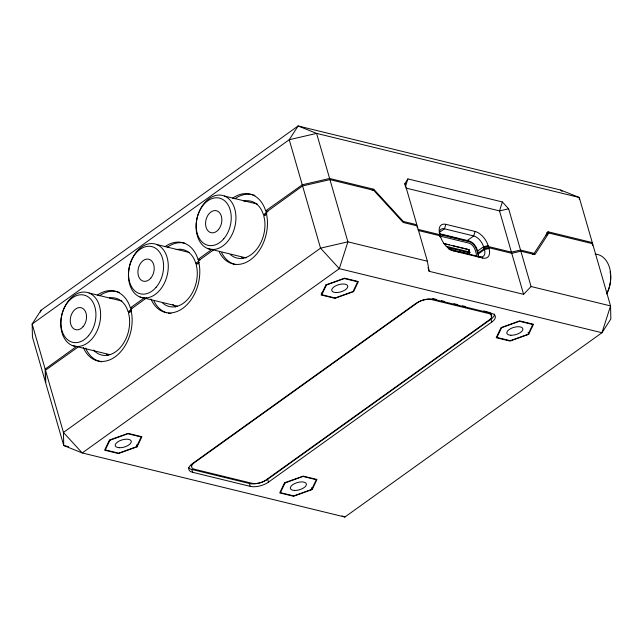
<?xml version="1.0" encoding="UTF-8"?>
<svg xmlns="http://www.w3.org/2000/svg" width="643" height="643" viewBox="0 0 643 643"><rect width="100%" height="100%" fill="white"/><g stroke="black" fill="none" stroke-linecap="round" stroke-linejoin="round"><path stroke-width="0.96" d="M469.31 253.72L469.84 252.731L468.827 249.597L453.17 245.779M40.437 312.112L41.031 310.264L298.119 125.972L560.784 190.055L579.255 197.473L592.267 242.564L592.316 244.428M405.331 186.952L407.903 178.907L502.376 201.958L508.629 208.79L520.541 250.055L534.172 253.374L548.117 231.793L592.267 242.564M520.541 250.055L511.418 252.16L488.383 246.542L488.133 245.682A13.841 7.644 54.4 0 0 475.121 231.472L445.904 224.343L444.474 228.812L439.209 232.589M475.121 231.472L473.69 235.941L466.922 240.795M502.376 201.958L499.515 210.896L511.418 252.16M137.072 446.829L141.878 436.742L128.053 433.366L109.423 440.085L104.616 450.172L118.441 453.54L137.072 446.829L136.525 444.924M321.813 294.719L326.443 285.018L344.367 278.556L357.669 281.803L353.047 291.504L335.116 297.966L321.813 294.719L321.267 292.822M312.185 489.556L316.991 479.469L303.166 476.093L284.536 482.805L279.729 492.892L293.554 496.267L312.185 489.556L311.63 487.651M528.675 334.36L533.481 324.273L519.657 320.897L501.026 327.608L496.219 337.696L510.044 341.071L528.675 334.36L528.128 332.455M41.031 310.264L32.15 324.016L32.447 337.085L45.46 382.175L45.163 369.098L32.15 324.016L289.237 139.716L298.119 125.972L316.589 133.39L579.255 197.473L579.303 199.346M404.986 185.232L404.945 183.488L407.903 178.907M78.004 347.075L45.492 370.239L45.79 383.316L63.745 445.527L82.216 452.945L344.881 517.028L601.969 332.736L610.85 318.984L610.553 305.915L592.597 243.705L548.833 233.023L534.888 254.612L520.87 251.196L511.748 253.302L488.728 247.668L484.219 248.688L478.143 253.037M468.425 250.151L468.827 249.597M428.029 267.472L429.13 271.29L523.595 294.341L531.07 286.521L520.87 251.196M109.414 297.942A29.281 20.544 -76.3 0 1 126.808 308.214L128.206 311.791L131.18 309.548M176.15 249.621A29.281 20.544 -76.3 0 1 194.459 259.716L195.858 263.292L198.832 261.05M243.81 201.122A29.281 20.544 -76.3 0 1 262.119 211.217L263.509 214.794L267.978 211.434L265.672 210.872A35.936 25.206 -76.3 0 0 232.629 198.205M458.009 251.791L459.367 250.818L460.356 251.059L459.006 252.032M45.163 369.098L76.798 346.288M429.13 271.29L427.386 261.227L417.186 225.894L403.169 222.478L373.704 190.304L329.939 179.622L302.58 185.948L266.081 212.27A35.936 25.206 -76.3 0 1 252.482 258.229A35.936 25.206 -76.3 0 1 219.351 252.12M97.326 295.201A35.936 25.206 -76.3 0 1 130.368 307.868L144.579 297.677M164.978 246.703A35.936 25.206 -76.3 0 1 198.02 259.37L212.238 249.179M146.564 297.942L130.77 309.267A35.936 25.206 -76.3 0 1 116.496 355.788A35.936 25.206 -76.3 0 1 83.309 347.541M213.428 250.014L198.422 260.769A35.936 25.206 -76.3 0 1 184.147 307.29A35.936 25.206 -76.3 0 1 150.968 299.043M372.152 190.4L373.76 189.251L403.225 221.425L416.857 224.753L404.945 183.488M449.674 248.929L451.137 248.809L449.787 249.781M477.564 251.051L483.576 246.735L488.133 245.682M483.697 249.058L483.367 247.917L483.817 247.595L488.383 246.542M478.392 253.897L484.468 249.54L488.977 248.519L488.728 247.668M546.518 232.943L548.117 231.793M545.674 235.29L548.833 233.023M532.573 254.524L534.172 253.374M188.415 467.461A13.31 6.004 -16.1 0 0 191.815 469.446L249.42 483.504A13.31 6.004 -16.1 0 0 267.657 479.284L490.914 319.241A13.31 6.004 -16.1 0 0 494.596 314.009M268.477 482.137L491.742 322.095A13.31 6.004 -16.1 0 0 491.541 313.382L433.945 299.325A13.31 6.004 -16.1 0 0 415.708 303.544L192.442 463.587A13.31 6.004 -16.1 0 0 192.643 472.308L250.24 486.357A13.31 6.004 -16.1 0 0 268.477 482.137L267.657 479.284M265.672 210.872L302.25 184.806L329.61 178.481L373.76 189.251M266.853 213.878L263.799 215.96L264.635 219.938A29.281 20.544 -76.3 0 1 254.419 251.847A29.281 20.544 -76.3 0 1 230.266 254.467M199.201 262.376L196.147 264.458L196.975 268.436A29.281 20.544 -76.3 0 1 186.759 300.345A29.281 20.544 -76.3 0 1 162.615 302.966M131.55 310.874L128.496 312.956L129.323 316.935A29.281 20.544 -76.3 0 1 118.296 349.623A29.281 20.544 -76.3 0 1 93.597 350.089M469.824 252.964L467.742 252.514L469.768 252.297L469.454 251.968L467.742 252.514L459.729 250.561M508.629 208.79L499.515 210.896L406.014 188.086M443.606 243.536L469.02 249.701L469.768 252.297M418.247 230.491L440.342 235.86L440.592 236.712A13.841 7.644 54.4 0 0 453.604 250.923L482.821 258.052A13.841 7.644 54.4 0 0 488.977 248.519M440.061 233.835L469.004 240.9A8.849 4.887 54.4 0 1 477.323 249.982A17.297 9.549 54.4 0 1 478.151 252.836A8.849 4.887 54.4 0 1 478.215 257.152M439.659 234.14L445.503 235.563M447.448 236.037L459.134 238.891M461.079 239.365L464.005 240.08M440.31 234.695L469.253 241.752A7.853 4.332 54.4 0 1 476.632 249.814L477.46 252.667A7.853 4.332 54.4 0 1 477.789 255.102M417.918 229.35L439.997 234.735L440.029 236.19M439.884 236.037L468.819 243.094A6.856 3.786 54.4 0 1 475.265 250.135L476.085 252.988A6.856 3.786 54.4 0 1 476.375 255.11M483.367 247.917L486.277 248.624M443.308 243.367L449.369 244.846M446.202 246.293L469.454 251.968M447.448 247.563L458.226 250.191M453.098 250.24L455.397 250.802M461.714 252.345L464.825 253.101M466.392 253.487L467.951 253.864M448.597 248.889A10.513 5.803 54.4 0 0 450.574 249.653L479.791 256.782L482.821 258.052M224.415 196.035A27.617 19.37 -76.3 0 1 227.469 241.68A27.617 19.37 -76.3 0 1 196.171 229.101A27.617 19.37 -76.3 0 1 224.415 196.035L257.208 204.032M263.509 214.794L265.205 215.204M427.386 261.227L347.895 241.832L320.536 248.158L63.448 432.45L63.745 445.527L68.592 446.708M531.07 286.521L610.553 305.915L601.969 332.736L339.303 268.653L320.536 248.158L302.58 185.948M432.779 298.561L436.621 299.493M441.42 300.667L444.305 301.366M453.902 303.713L457.744 304.645M462.542 305.819L465.428 306.518M483.665 310.971L487.507 311.911M488.873 313.567L431.276 299.517A9.983 4.501 -16.1 0 0 417.596 302.676L194.339 462.727A9.983 4.501 -16.1 0 0 194.483 469.261L252.088 483.311A9.983 4.501 -16.1 0 0 265.76 480.152L489.026 320.11A9.983 4.501 -16.1 0 0 488.873 313.567L488.463 312.144A9.983 4.501 -16.1 0 1 491.067 316.026M207.617 248.503L246.197 257.923M156.763 244.533A27.617 19.37 -76.3 0 1 159.81 290.178A27.617 19.37 -76.3 0 1 128.512 277.599A27.617 19.37 -76.3 0 1 156.763 244.533L189.556 252.53M198.02 259.37L200.327 259.933M195.858 263.292L198.39 263.911M139.965 297.002L177.581 306.181M89.112 293.031A27.617 19.37 -76.3 0 1 92.158 338.676A27.617 19.37 -76.3 0 1 60.86 326.097A27.617 19.37 -76.3 0 1 89.112 293.031L121.905 301.037M130.368 307.868L131.903 308.238M128.206 311.791L129.894 312.201M72.305 345.5L109.921 354.679M342.108 515.919L344.881 517.028M450.574 249.653L453.604 250.923M468.313 249.468L468.795 249.685M560.784 190.055L562.127 191.518M511.748 253.302L523.595 294.341M484.219 248.688L484.468 249.54A10.513 5.803 54.4 0 1 479.791 256.782M483.817 247.595L483.576 246.735A10.513 5.803 54.4 0 0 473.69 235.941L444.474 228.812A10.513 5.803 54.4 0 0 439.474 231.785M490.914 319.241L491.742 322.095M445.904 224.343A13.841 7.644 54.4 0 0 439.748 233.875L439.997 234.735M329.61 178.481L316.589 133.39L289.237 139.716L302.25 184.806M329.939 179.622L347.895 241.832L339.303 268.653L82.216 452.945L63.448 432.45L45.492 370.239M249.42 483.504L250.24 486.357M191.815 469.446L192.643 472.308M440.342 235.86L440.407 237.291M592.597 243.705L592.645 245.57M439.748 233.875L439.796 236.053A10.513 5.803 54.4 0 1 439.458 234.518M417.186 225.894L417.227 227.638M191.526 466.344A9.983 4.501 -16.1 0 1 191.164 465.219M595.137 254.033A27.617 19.37 -76.3 0 1 606.928 293.465M610.078 271.836A24.289 17.04 -76.3 0 1 610.408 273.781M610.609 275.775A24.289 17.04 -76.3 0 1 606.59 293.923M107.944 355.45A29.281 20.544 -76.3 0 1 106.481 354.269M175.595 306.952A29.281 20.544 -76.3 0 1 172.774 304.404M243.255 258.454A29.281 20.544 -76.3 0 1 241.792 257.272M99.625 295.764A35.936 25.206 -76.3 0 1 119.59 292.501M101.626 361.816A35.936 25.206 -76.3 0 1 85.615 348.104M234.936 198.767A35.936 25.206 -76.3 0 1 254.901 195.504M235.234 264.482A35.936 25.206 -76.3 0 1 221.658 252.683M171.022 313.487A35.936 25.206 -76.3 0 1 168.426 313.173M166.746 312.755A35.936 25.206 -76.3 0 1 154.007 301.181M167.284 247.266A35.936 25.206 -76.3 0 1 184.774 243.191M109.945 440.214L105.323 449.915L118.625 453.162L136.549 446.7L141.179 436.999L127.877 433.752L109.945 440.214M325.921 284.889L321.114 294.976L334.939 298.344L353.57 291.633L358.376 281.546L344.552 278.178L325.921 284.889M285.058 482.933L280.428 492.642L293.73 495.882L311.662 489.427L316.284 479.718L302.982 476.471L285.058 482.933M501.548 327.737L496.926 337.446L510.229 340.694L528.152 334.231L532.782 324.522L519.48 321.275L501.548 327.737M510.896 335.252A8.319 3.754 -16.1 0 0 522.912 329.12A8.319 3.754 -16.1 0 0 510.751 328.581A8.319 3.754 -16.1 0 0 510.896 335.252M335.791 292.533A8.319 3.754 -16.1 0 0 347.807 286.4A8.319 3.754 -16.1 0 0 335.638 285.862A8.319 3.754 -16.1 0 0 335.791 292.533M294.406 490.448A8.319 3.754 -16.1 0 0 306.422 484.316A8.319 3.754 -16.1 0 0 294.253 483.777A8.319 3.754 -16.1 0 0 294.406 490.448M119.293 447.721A8.319 3.754 -16.1 0 0 131.309 441.588A8.319 3.754 -16.1 0 0 119.148 441.05A8.319 3.754 -16.1 0 0 119.293 447.721M223.78 238.778A24.289 17.04 -76.3 0 0 221.104 198.631A24.289 17.04 -76.3 0 0 196.252 227.718A24.289 17.04 -76.3 0 0 223.78 238.778M218.403 229.655A11.317 7.933 -76.3 0 0 217.157 210.96A11.317 7.933 -76.3 0 0 205.583 224.503A11.317 7.933 -76.3 0 0 218.403 229.655M156.128 287.276A24.289 17.04 -76.3 0 0 153.452 247.129A24.289 17.04 -76.3 0 0 128.6 276.217A24.289 17.04 -76.3 0 0 156.128 287.276M150.751 278.154A11.317 7.933 -76.3 0 0 149.498 259.459A11.317 7.933 -76.3 0 0 137.932 273.002A11.317 7.933 -76.3 0 0 150.751 278.154M88.477 335.775A24.289 17.04 -76.3 0 0 85.792 295.627A24.289 17.04 -76.3 0 0 60.948 324.715A24.289 17.04 -76.3 0 0 88.477 335.775M83.092 326.652A11.317 7.933 -76.3 0 0 81.846 307.957A11.317 7.933 -76.3 0 0 70.272 321.5A11.317 7.933 -76.3 0 0 83.092 326.652"/></g></svg>
